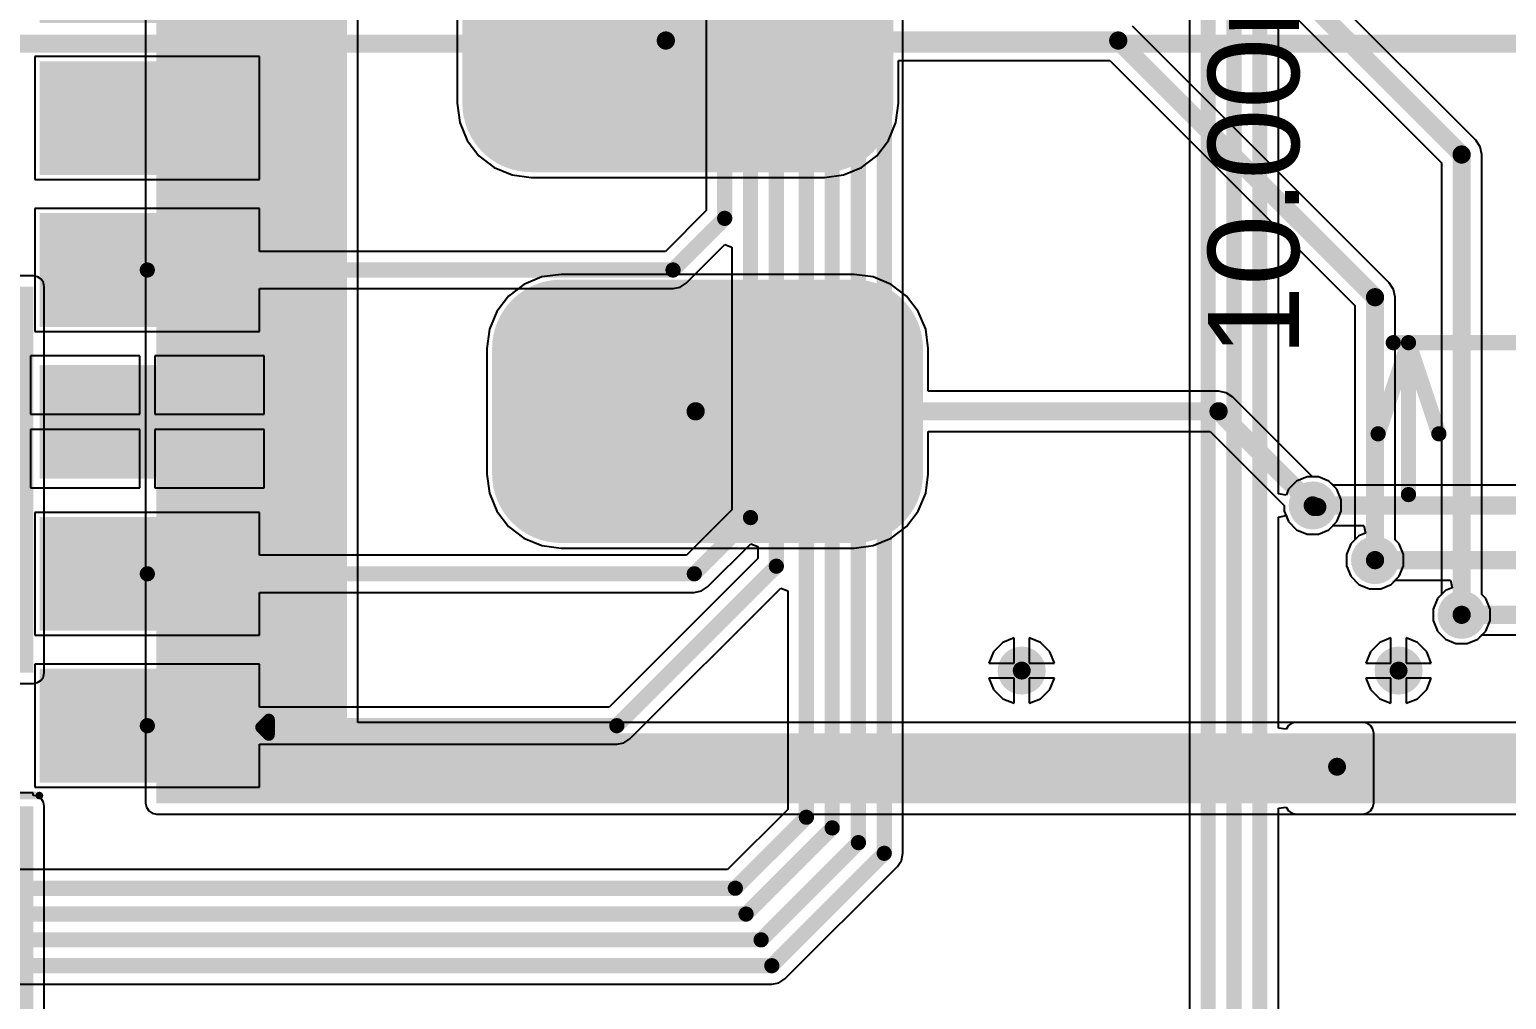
# Model space of a CAD drawing. Header units: millimetres. Extents: x -48 to 200, y -49 to 27.
# Drawn here: x 0.706 to 1.677, y 0.302 to 0.94 of the extents above; entities that cross this region are included whole.
import ezdxf

# ---------------------------------------------------------------- set-up
doc = ezdxf.new("R2010")
doc.units = ezdxf.units.MM
doc.header["$MEASUREMENT"] = 0
for name, color, linetype in [('BottomLayer', 5, 'Continuous'), ('BottomPaste', 16, 'Continuous'), ('BottomSolder', 6, 'Continuous'), ('Mechanical1', 6, 'Continuous'), ('TopLayer', 1, 'Continuous'), ('TopOverlay', 2, 'Continuous'), ('TopPaste', 8, 'Continuous'), ('TopSolder', 216, 'Continuous'), ('ViaHoleLayer', 16, 'Continuous')]:
    doc.layers.add(name, color=color, linetype=linetype)
doc.styles.add('Arial', font='', dxfattribs={"height": 0.2})
doc.styles.get('Arial').set_extended_font_data('Arial')

# ---------------------------------------------------------------- blocks, each defined once
blk = doc.blocks.new('RV4NAYSD503A_B_19')
at = {"layer": 'BottomLayer'}
h = blk.add_hatch(color=5, dxfattribs=at)
edge = h.paths.add_edge_path()
edge.add_arc((0.04341, 0.70441), 0.04134, 270, 360)
edge.add_line((0.08475, 0.70441), (0.08475, 0.89732))
edge.add_arc((0.04341, 0.89732), 0.04134, 0, 90)
edge.add_line((0.04341, 0.93866), (-0.03926, 0.93866))
edge.add_arc((-0.03926, 0.89732), 0.04134, 90, 180)
edge.add_line((-0.0806, 0.89732), (-0.0806, 0.70441))
edge.add_arc((-0.03926, 0.70441), 0.04134, 180, 270)
edge.add_line((-0.03926, 0.66307), (0.04341, 0.66307))
h = blk.add_hatch(color=5, dxfattribs=at)
edge = h.paths.add_edge_path()
edge.add_arc((-0.20068, 0.68481), 0.04134, 270, 360)
edge.add_line((-0.15934, 0.68481), (-0.15934, 0.87773))
edge.add_arc((-0.20068, 0.87773), 0.04134, 0, 90)
edge.add_line((-0.20068, 0.91906), (-0.28336, 0.91906))
edge.add_arc((-0.28336, 0.87773), 0.04134, 90, 180)
edge.add_line((-0.3247, 0.87773), (-0.3247, 0.68481))
edge.add_arc((-0.28336, 0.68481), 0.04134, 180, 270)
edge.add_line((-0.28336, 0.64347), (-0.20068, 0.64347))
at = {"layer": 'BottomPaste'}
h = blk.add_hatch(color=16, dxfattribs=at)
edge = h.paths.add_edge_path()
edge.add_arc((0.04341, 0.70441), 0.04134, 270, 360)
edge.add_line((0.08475, 0.70441), (0.08475, 0.89732))
edge.add_arc((0.04341, 0.89732), 0.04134, 0, 90)
edge.add_line((0.04341, 0.93866), (-0.03926, 0.93866))
edge.add_arc((-0.03926, 0.89732), 0.04134, 90, 180)
edge.add_line((-0.0806, 0.89732), (-0.0806, 0.70441))
edge.add_arc((-0.03926, 0.70441), 0.04134, 180, 270)
edge.add_line((-0.03926, 0.66307), (0.04341, 0.66307))
h = blk.add_hatch(color=16, dxfattribs=at)
edge = h.paths.add_edge_path()
edge.add_arc((-0.20068, 0.68481), 0.04134, 270, 360)
edge.add_line((-0.15934, 0.68481), (-0.15934, 0.87773))
edge.add_arc((-0.20068, 0.87773), 0.04134, 0, 90)
edge.add_line((-0.20068, 0.91906), (-0.28336, 0.91906))
edge.add_arc((-0.28336, 0.87773), 0.04134, 90, 180)
edge.add_line((-0.3247, 0.87773), (-0.3247, 0.68481))
edge.add_arc((-0.28336, 0.68481), 0.04134, 180, 270)
edge.add_line((-0.28336, 0.64347), (-0.20068, 0.64347))
at = {"layer": 'BottomSolder'}
h = blk.add_hatch(color=6, dxfattribs=at)
edge = h.paths.add_edge_path()
edge.add_arc((0.04341, 0.70441), 0.04534, 270, 360)
edge.add_line((0.08875, 0.70441), (0.08875, 0.89732))
edge.add_arc((0.04341, 0.89732), 0.04534, 0, 90)
edge.add_line((0.04341, 0.94266), (-0.03926, 0.94266))
edge.add_arc((-0.03926, 0.89732), 0.04534, 90, 180)
edge.add_line((-0.0846, 0.89732), (-0.0846, 0.70441))
edge.add_arc((-0.03926, 0.70441), 0.04534, 180, 270)
edge.add_line((-0.03926, 0.65907), (0.04341, 0.65907))
h = blk.add_hatch(color=6, dxfattribs=at)
edge = h.paths.add_edge_path()
edge.add_arc((-0.20068, 0.68481), 0.04534, 270, 360)
edge.add_line((-0.15534, 0.68481), (-0.15534, 0.87773))
edge.add_arc((-0.20068, 0.87773), 0.04534, 0, 90)
edge.add_line((-0.20068, 0.92306), (-0.28336, 0.92306))
edge.add_arc((-0.28336, 0.87773), 0.04534, 90, 180)
edge.add_line((-0.3287, 0.87773), (-0.3287, 0.68481))
edge.add_arc((-0.28336, 0.68481), 0.04534, 180, 270)
edge.add_line((-0.28336, 0.63947), (-0.20068, 0.63947))
blk = doc.blocks.new('ACDC56_41SURKWA_F01_20')
at = {"layer": 'TopLayer'}
for points in [[(-0.30709, 0.41654), (-0.44094, 0.41654), (-0.44094, 0.48346), (-0.30709, 0.48346)], [(0.44094, 0.41654), (0.30709, 0.41654), (0.30709, 0.48346), (0.44094, 0.48346)], [(-0.30709, 0.31654), (-0.44094, 0.31654), (-0.44094, 0.38346), (-0.30709, 0.38346)], [(0.44094, 0.31654), (0.30709, 0.31654), (0.30709, 0.38346), (0.44094, 0.38346)], [(-0.30709, 0.21654), (-0.44094, 0.21654), (-0.44094, 0.28346), (-0.30709, 0.28346)], [(0.44094, 0.21654), (0.30709, 0.21654), (0.30709, 0.28346), (0.44094, 0.28346)], [(-0.30709, 0.11654), (-0.44094, 0.11654), (-0.44094, 0.18346), (-0.30709, 0.18346)], [(0.44094, 0.11654), (0.30709, 0.11654), (0.30709, 0.18346), (0.44094, 0.18346)], [(-0.30709, 0.01654), (-0.44094, 0.01654), (-0.44094, 0.08346), (-0.30709, 0.08346)], [(0.44094, 0.01654), (0.30709, 0.01654), (0.30709, 0.08346), (0.44094, 0.08346)], [(-0.30709, -0.08346), (-0.44094, -0.08346), (-0.44094, -0.01654), (-0.30709, -0.01654)], [(0.44094, -0.08346), (0.30709, -0.08346), (0.30709, -0.01654), (0.44094, -0.01654)], [(-0.30709, -0.18346), (-0.44094, -0.18346), (-0.44094, -0.11654), (-0.30709, -0.11654)], [(0.44094, -0.18346), (0.30709, -0.18346), (0.30709, -0.11654), (0.44094, -0.11654)], [(-0.30709, -0.28346), (-0.44094, -0.28346), (-0.44094, -0.21654), (-0.30709, -0.21654)], [(0.44094, -0.28346), (0.30709, -0.28346), (0.30709, -0.21654), (0.44094, -0.21654)], [(-0.30709, -0.38346), (-0.44094, -0.38346), (-0.44094, -0.31654), (-0.30709, -0.31654)], [(0.44094, -0.38346), (0.30709, -0.38346), (0.30709, -0.31654), (0.44094, -0.31654)], [(-0.30709, -0.48346), (-0.44094, -0.48346), (-0.44094, -0.41654), (-0.30709, -0.41654)], [(0.44094, -0.48346), (0.30709, -0.48346), (0.30709, -0.41654), (0.44094, -0.41654)]]:
    blk.add_hatch(color=1, dxfattribs=at).paths.add_polyline_path(points)
at = {"layer": 'TopPaste'}
for points in [[(-0.30709, 0.41654), (-0.44094, 0.41654), (-0.44094, 0.48346), (-0.30709, 0.48346)], [(0.44094, 0.41654), (0.30709, 0.41654), (0.30709, 0.48346), (0.44094, 0.48346)], [(-0.30709, 0.31654), (-0.44094, 0.31654), (-0.44094, 0.38346), (-0.30709, 0.38346)], [(0.44094, 0.31654), (0.30709, 0.31654), (0.30709, 0.38346), (0.44094, 0.38346)], [(-0.30709, 0.21654), (-0.44094, 0.21654), (-0.44094, 0.28346), (-0.30709, 0.28346)], [(0.44094, 0.21654), (0.30709, 0.21654), (0.30709, 0.28346), (0.44094, 0.28346)], [(-0.30709, 0.11654), (-0.44094, 0.11654), (-0.44094, 0.18346), (-0.30709, 0.18346)], [(0.44094, 0.11654), (0.30709, 0.11654), (0.30709, 0.18346), (0.44094, 0.18346)], [(-0.30709, 0.01654), (-0.44094, 0.01654), (-0.44094, 0.08346), (-0.30709, 0.08346)], [(0.44094, 0.01654), (0.30709, 0.01654), (0.30709, 0.08346), (0.44094, 0.08346)], [(-0.30709, -0.08346), (-0.44094, -0.08346), (-0.44094, -0.01654), (-0.30709, -0.01654)], [(0.44094, -0.08346), (0.30709, -0.08346), (0.30709, -0.01654), (0.44094, -0.01654)], [(-0.30709, -0.18346), (-0.44094, -0.18346), (-0.44094, -0.11654), (-0.30709, -0.11654)], [(0.44094, -0.18346), (0.30709, -0.18346), (0.30709, -0.11654), (0.44094, -0.11654)], [(-0.30709, -0.28346), (-0.44094, -0.28346), (-0.44094, -0.21654), (-0.30709, -0.21654)], [(0.44094, -0.28346), (0.30709, -0.28346), (0.30709, -0.21654), (0.44094, -0.21654)], [(-0.30709, -0.38346), (-0.44094, -0.38346), (-0.44094, -0.31654), (-0.30709, -0.31654)], [(0.44094, -0.38346), (0.30709, -0.38346), (0.30709, -0.31654), (0.44094, -0.31654)], [(-0.30709, -0.48346), (-0.44094, -0.48346), (-0.44094, -0.41654), (-0.30709, -0.41654)], [(0.44094, -0.48346), (0.30709, -0.48346), (0.30709, -0.41654), (0.44094, -0.41654)]]:
    blk.add_hatch(color=8, dxfattribs=at).paths.add_polyline_path(points)
at = {"layer": 'TopSolder'}
for points in [[(-0.30309, 0.41254), (-0.44494, 0.41254), (-0.44494, 0.48746), (-0.30309, 0.48746)], [(0.44494, 0.41254), (0.30309, 0.41254), (0.30309, 0.48746), (0.44494, 0.48746)], [(-0.30309, 0.31254), (-0.44494, 0.31254), (-0.44494, 0.38746), (-0.30309, 0.38746)], [(0.44494, 0.31254), (0.30309, 0.31254), (0.30309, 0.38746), (0.44494, 0.38746)], [(-0.30309, 0.21254), (-0.44494, 0.21254), (-0.44494, 0.28746), (-0.30309, 0.28746)], [(0.44494, 0.21254), (0.30309, 0.21254), (0.30309, 0.28746), (0.44494, 0.28746)], [(-0.30309, 0.11254), (-0.44494, 0.11254), (-0.44494, 0.18746), (-0.30309, 0.18746)], [(0.44494, 0.11254), (0.30309, 0.11254), (0.30309, 0.18746), (0.44494, 0.18746)], [(-0.30309, 0.01254), (-0.44494, 0.01254), (-0.44494, 0.08746), (-0.30309, 0.08746)], [(0.44494, 0.01254), (0.30309, 0.01254), (0.30309, 0.08746), (0.44494, 0.08746)], [(-0.30309, -0.08746), (-0.44494, -0.08746), (-0.44494, -0.01254), (-0.30309, -0.01254)], [(0.44494, -0.08746), (0.30309, -0.08746), (0.30309, -0.01254), (0.44494, -0.01254)], [(-0.30309, -0.18746), (-0.44494, -0.18746), (-0.44494, -0.11254), (-0.30309, -0.11254)], [(0.44494, -0.18746), (0.30309, -0.18746), (0.30309, -0.11254), (0.44494, -0.11254)], [(-0.30309, -0.28746), (-0.44494, -0.28746), (-0.44494, -0.21254), (-0.30309, -0.21254)], [(0.44494, -0.28746), (0.30309, -0.28746), (0.30309, -0.21254), (0.44494, -0.21254)], [(-0.30309, -0.38746), (-0.44494, -0.38746), (-0.44494, -0.31254), (-0.30309, -0.31254)], [(0.44494, -0.38746), (0.30309, -0.38746), (0.30309, -0.31254), (0.44494, -0.31254)], [(-0.30309, -0.48746), (-0.44494, -0.48746), (-0.44494, -0.41254), (-0.30309, -0.41254)], [(0.44494, -0.48746), (0.30309, -0.48746), (0.30309, -0.41254), (0.44494, -0.41254)]]:
    blk.add_hatch(color=216, dxfattribs=at).paths.add_polyline_path(points)
at = {"layer": 'TopOverlay'}
for points, const_width in [([(0.301, 0.496), (-0.303, 0.496)], 0.005), ([(-0.449, 0.451), (-0.454, 0.456)], 0.00787), ([(-0.454, 0.456), (-0.454, 0.446)], 0.00787), ([(-0.449, 0.451), (-0.454, 0.446)], 0.00787), ([(0.301, -0.496), (-0.303, -0.496)], 0.005)]:
    blk.add_lwpolyline(points, dxfattribs=dict(at, const_width=const_width))
for points, const_width in [([(-0.30425, 0.496, 1), (-0.30175, 0.496, 1)], 0.0025), ([(0.29975, 0.496, 1), (0.30225, 0.496, 1)], 0.0025), ([(-0.45597, 0.456, 1), (-0.45203, 0.456, 1)], 0.00394), ([(-0.45597, 0.456, 1), (-0.45203, 0.456, 1)], 0.00394), ([(-0.45597, 0.446, 1), (-0.45203, 0.446, 1)], 0.00394), ([(-0.45597, 0.446, 1), (-0.45203, 0.446, 1)], 0.00394), ([(-0.45097, 0.451, 1), (-0.44703, 0.451, 1)], 0.00394), ([(-0.45097, 0.451, 1), (-0.44703, 0.451, 1)], 0.00394), ([(-0.30425, -0.496, 1), (-0.30175, -0.496, 1)], 0.0025), ([(0.29975, -0.496, 1), (0.30225, -0.496, 1)], 0.0025)]:
    blk.add_lwpolyline(points, format="xyb", close=True, dxfattribs=dict(at, const_width=const_width))
blk.add_text('1', height=0.03937, dxfattribs=at).set_placement((-0.292, 0.432))

msp = doc.modelspace()

# ---------------------------------------------------------------- hatches: boundary and pattern name
at = {"layer": 'BottomLayer'}
for points in [[(0.789, 0.462), (0.91451, 0.462), (0.91451, 1.061), (0.789, 1.061)], [(0.252, 0.517), (0.708, 0.517), (0.708, 0.771), (0.252, 0.771)], [(0.789, 0.431), (1.583, 0.431), (1.583, 0.477), (0.789, 0.477)], [(0.244, 0.175), (0.708, 0.175), (0.708, 0.429), (0.244, 0.429)]]:
    msp.add_hatch(color=5, dxfattribs=at).paths.add_polyline_path(points)
h = msp.add_hatch(color=5, dxfattribs=at)
edge = h.paths.add_edge_path()
edge.add_arc((1.55, 0.627), 0.01181, 0, 360)
h = msp.add_hatch(color=5, dxfattribs=at)
edge = h.paths.add_edge_path()
edge.add_arc((1.591, 0.591), 0.01181, 0, 360)
h = msp.add_hatch(color=5, dxfattribs=at)
edge = h.paths.add_edge_path()
edge.add_arc((1.648, 0.555), 0.01181, 0, 360)
h = msp.add_hatch(color=5, dxfattribs=at)
edge = h.paths.add_edge_path()
edge.add_arc((1.35847, 0.51828), 0.01181, 0, 360)
h = msp.add_hatch(color=5, dxfattribs=at)
edge = h.paths.add_edge_path()
edge.add_arc((1.6065, 0.51828), 0.01181, 0, 360)
h = msp.add_hatch(color=5, dxfattribs=at)
edge = h.paths.add_edge_path()
edge.add_arc((1.566, 0.455), 0.01181, 0, 360)
at = {"layer": 'BottomSolder'}
h = msp.add_hatch(color=6, dxfattribs=at)
edge = h.paths.add_edge_path()
edge.add_arc((1.55, 0.627), 0.01581, 0, 360)
h = msp.add_hatch(color=6, dxfattribs=at)
edge = h.paths.add_edge_path()
edge.add_arc((1.591, 0.591), 0.01581, 0, 360)
h = msp.add_hatch(color=6, dxfattribs=at)
edge = h.paths.add_edge_path()
edge.add_arc((1.648, 0.555), 0.01581, 0, 360)
h = msp.add_hatch(color=6, dxfattribs=at)
edge = h.paths.add_edge_path()
edge.add_arc((1.35847, 0.51828), 0.01581, 0, 360)
h = msp.add_hatch(color=6, dxfattribs=at)
edge = h.paths.add_edge_path()
edge.add_arc((1.6065, 0.51828), 0.01581, 0, 360)
h = msp.add_hatch(color=6, dxfattribs=at)
edge = h.paths.add_edge_path()
edge.add_arc((1.566, 0.455), 0.01581, 0, 360)
at = {"layer": 'TopLayer'}
h = msp.add_hatch(color=1, dxfattribs=at)
edge = h.paths.add_edge_path()
edge.add_arc((1.55, 0.627), 0.01181, 0, 360)
h = msp.add_hatch(color=1, dxfattribs=at)
edge = h.paths.add_edge_path()
edge.add_arc((1.591, 0.591), 0.01181, 0, 360)
h = msp.add_hatch(color=1, dxfattribs=at)
edge = h.paths.add_edge_path()
edge.add_arc((1.648, 0.555), 0.01181, 0, 360)
h = msp.add_hatch(color=1, dxfattribs=at)
edge = h.paths.add_edge_path()
edge.add_arc((1.35847, 0.51828), 0.01181, 0, 360)
h = msp.add_hatch(color=1, dxfattribs=at)
edge = h.paths.add_edge_path()
edge.add_arc((1.6065, 0.51828), 0.01181, 0, 360)
msp.add_hatch(color=1, dxfattribs=at).paths.add_polyline_path([(2.513, 0.477), (1.539, 0.477), (1.539, 0.431), (2.513, 0.431)])
h = msp.add_hatch(color=1, dxfattribs=at)
edge = h.paths.add_edge_path()
edge.add_arc((1.566, 0.455), 0.01181, 0, 360)
at = {"layer": 'TopSolder'}
h = msp.add_hatch(color=216, dxfattribs=at)
edge = h.paths.add_edge_path()
edge.add_arc((1.55, 0.627), 0.01581, 0, 360)
h = msp.add_hatch(color=216, dxfattribs=at)
edge = h.paths.add_edge_path()
edge.add_arc((1.591, 0.591), 0.01581, 0, 360)
h = msp.add_hatch(color=216, dxfattribs=at)
edge = h.paths.add_edge_path()
edge.add_arc((1.648, 0.555), 0.01581, 0, 360)
h = msp.add_hatch(color=216, dxfattribs=at)
edge = h.paths.add_edge_path()
edge.add_arc((1.35847, 0.51828), 0.01581, 0, 360)
h = msp.add_hatch(color=216, dxfattribs=at)
edge = h.paths.add_edge_path()
edge.add_arc((1.6065, 0.51828), 0.01581, 0, 360)
h = msp.add_hatch(color=216, dxfattribs=at)
edge = h.paths.add_edge_path()
edge.add_arc((1.566, 0.455), 0.01581, 0, 360)
at = {"layer": 'ViaHoleLayer'}
h = msp.add_hatch(color=16, dxfattribs=at)
edge = h.paths.add_edge_path()
edge.add_arc((1.55, 0.627), 0.00591, 0, 360)
h = msp.add_hatch(color=16, dxfattribs=at)
edge = h.paths.add_edge_path()
edge.add_arc((1.591, 0.591), 0.00591, 0, 360)
h = msp.add_hatch(color=16, dxfattribs=at)
edge = h.paths.add_edge_path()
edge.add_arc((1.648, 0.555), 0.00591, 0, 360)
h = msp.add_hatch(color=16, dxfattribs=at)
edge = h.paths.add_edge_path()
edge.add_arc((1.35847, 0.51828), 0.00591, 0, 360)
h = msp.add_hatch(color=16, dxfattribs=at)
edge = h.paths.add_edge_path()
edge.add_arc((1.6065, 0.51828), 0.00591, 0, 360)
h = msp.add_hatch(color=16, dxfattribs=at)
edge = h.paths.add_edge_path()
edge.add_arc((1.566, 0.455), 0.00591, 0, 360)

# ---------------------------------------------------------------- linework, layer by layer
at = {"layer": 'BottomLayer'}
for p, q in [((1.65737, 0.86737), (1.3382, 1.18654)), ((1.32334, 1.16391), (1.63475, 0.85251)), ((0.92165, 0.48414), (0.92165, 1.061)), ((0.78186, 0.97486), (0.78186, 0.477)), ((0.98692, 0.97441), (0.98692, 0.89174)), ((1.60037, 0.77345), (1.43137, 0.94245)), ((1.27735, 0.89174), (1.27735, 0.91982)), ((1.27735, 0.91982), (1.41651, 0.91982)), ((1.41651, 0.91982), (1.57775, 0.75858)), ((0.98692, 0.89174), (0.98858, 0.87912)), ((1.27568, 0.87912), (1.27735, 0.89174)), ((0.98858, 0.87912), (0.99345, 0.86736)), ((1.27081, 0.86736), (1.27568, 0.87912)), ((0.99345, 0.86736), (1.0012, 0.85726)), ((1.26307, 0.85726), (1.27081, 0.86736)), ((1.66025, 0.86307), (1.65737, 0.86737)), ((1.0012, 0.85726), (1.0113, 0.84951)), ((1.25297, 0.84951), (1.26307, 0.85726)), ((1.66125, 0.858), (1.66025, 0.86307)), ((1.66125, 0.56835), (1.66125, 0.858)), ((1.0113, 0.84951), (1.02306, 0.84464)), ((1.24121, 0.84464), (1.25297, 0.84951)), ((1.63475, 0.85251), (1.63475, 0.56835)), ((1.02306, 0.84464), (1.03568, 0.84298)), ((1.03568, 0.84298), (1.22859, 0.84298)), ((1.22859, 0.84298), (1.24121, 0.84464)), ((0.708, 0.77814), (0.33314, 0.77814)), ((0.71073, 0.77759), (0.708, 0.77814)), ((0.71305, 0.77605), (0.71073, 0.77759)), ((1.05527, 0.77907), (1.04266, 0.77741)), ((1.24819, 0.77907), (1.05527, 0.77907)), ((1.26081, 0.77741), (1.24819, 0.77907)), ((0.71459, 0.77373), (0.71305, 0.77605)), ((0.71514, 0.771), (0.71459, 0.77373)), ((0.71514, 0.517), (0.71514, 0.771)), ((1.0309, 0.77254), (1.0208, 0.76479)), ((1.04266, 0.77741), (1.0309, 0.77254)), ((1.27257, 0.77254), (1.26081, 0.77741)), ((1.28266, 0.76479), (1.27257, 0.77254)), ((1.60325, 0.76915), (1.60037, 0.77345)), ((1.60425, 0.76407), (1.60325, 0.76915)), ((1.0208, 0.76479), (1.01305, 0.7547)), ((1.29041, 0.7547), (1.28266, 0.76479)), ((1.57775, 0.75858), (1.57775, 0.60435)), ((1.60425, 0.60435), (1.60425, 0.76407)), ((1.01305, 0.7547), (1.00818, 0.74294)), ((1.29528, 0.74294), (1.29041, 0.7547)), ((1.00818, 0.74294), (1.00652, 0.73032)), ((1.29694, 0.73032), (1.29528, 0.74294)), ((1.00652, 0.73032), (1.00652, 0.64764)), ((1.29694, 0.70223), (1.29694, 0.73032)), ((1.48802, 0.70223), (1.29694, 0.70223)), ((1.49309, 0.70123), (1.48802, 0.70223)), ((1.49739, 0.69835), (1.49309, 0.70123)), ((1.54993, 0.64581), (1.49739, 0.69835)), ((1.29694, 0.64764), (1.29694, 0.67573)), ((1.29694, 0.67573), (1.48253, 0.67573)), ((1.48253, 0.67573), (1.53119, 0.62707)), ((1.00652, 0.64764), (1.00818, 0.63502)), ((1.29528, 0.63502), (1.29694, 0.64764)), ((1.55374, 0.64581), (1.54993, 0.64581)), ((1.56066, 0.64295), (1.55374, 0.64581)), ((1.56595, 0.63766), (1.56066, 0.64295)), ((1.00818, 0.63502), (1.01305, 0.62326)), ((1.29041, 0.62326), (1.29528, 0.63502)), ((1.56881, 0.63074), (1.56595, 0.63766)), ((1.01305, 0.62326), (1.0208, 0.61317)), ((1.28266, 0.61317), (1.29041, 0.62326)), ((1.53119, 0.62707), (1.53119, 0.62326)), ((1.53119, 0.62326), (1.53405, 0.61634)), ((1.56595, 0.61634), (1.56881, 0.62326)), ((1.56881, 0.62326), (1.56881, 0.63074)), ((1.0208, 0.61317), (1.0309, 0.60542)), ((1.27257, 0.60542), (1.28266, 0.61317)), ((1.53405, 0.61634), (1.53934, 0.61105)), ((1.56066, 0.61105), (1.56595, 0.61634)), ((1.0309, 0.60542), (1.04266, 0.60055)), ((1.26081, 0.60055), (1.27257, 0.60542)), ((1.53934, 0.61105), (1.54626, 0.60819)), ((1.54626, 0.60819), (1.55374, 0.60819)), ((1.55374, 0.60819), (1.56066, 0.61105)), ((1.57775, 0.60435), (1.57505, 0.60166)), ((1.60695, 0.60166), (1.60425, 0.60435)), ((1.04266, 0.60055), (1.05527, 0.59889)), ((1.05527, 0.59889), (1.24819, 0.59889)), ((1.24819, 0.59889), (1.26081, 0.60055)), ((1.57505, 0.60166), (1.57219, 0.59474)), ((1.57219, 0.59474), (1.57219, 0.58726)), ((1.60981, 0.59474), (1.60695, 0.60166)), ((1.60981, 0.58726), (1.60981, 0.59474)), ((1.57219, 0.58726), (1.57505, 0.58034)), ((1.60695, 0.58034), (1.60981, 0.58726)), ((1.57505, 0.58034), (1.58034, 0.57505)), ((1.58034, 0.57505), (1.58726, 0.57219)), ((1.59474, 0.57219), (1.60166, 0.57505)), ((1.60166, 0.57505), (1.60695, 0.58034)), ((1.58726, 0.57219), (1.59474, 0.57219)), ((1.63205, 0.56566), (1.62919, 0.55874)), ((1.63475, 0.56835), (1.63205, 0.56566)), ((1.66395, 0.56566), (1.66125, 0.56835)), ((1.66681, 0.55874), (1.66395, 0.56566)), ((1.62919, 0.55874), (1.62919, 0.55126)), ((1.66681, 0.55126), (1.66681, 0.55874)), ((1.62919, 0.55126), (1.63205, 0.54434)), ((1.63205, 0.54434), (1.63734, 0.53905)), ((1.65866, 0.53905), (1.66395, 0.54434)), ((1.66395, 0.54434), (1.66681, 0.55126)), ((1.34612, 0.53677), (1.33998, 0.53064)), ((1.35347, 0.53982), (1.34612, 0.53677)), ((1.35347, 0.52328), (1.35347, 0.53982)), ((1.37083, 0.53677), (1.36347, 0.53982)), ((1.36347, 0.53982), (1.36347, 0.52328)), ((1.37696, 0.53064), (1.37083, 0.53677)), ((1.59415, 0.53677), (1.58801, 0.53064)), ((1.6015, 0.53982), (1.59415, 0.53677)), ((1.6015, 0.52328), (1.6015, 0.53982)), ((1.61886, 0.53677), (1.6115, 0.53982)), ((1.6115, 0.53982), (1.6115, 0.52328)), ((1.62499, 0.53064), (1.61886, 0.53677)), ((1.63734, 0.53905), (1.64426, 0.53619)), ((1.64426, 0.53619), (1.65174, 0.53619)), ((1.65174, 0.53619), (1.65866, 0.53905)), ((1.33998, 0.53064), (1.33694, 0.52328)), ((1.38001, 0.52328), (1.37696, 0.53064)), ((1.58801, 0.53064), (1.58497, 0.52328)), ((1.62804, 0.52328), (1.62499, 0.53064)), ((0.71459, 0.51427), (0.71514, 0.517)), ((1.33694, 0.52328), (1.35347, 0.52328)), ((1.36347, 0.52328), (1.38001, 0.52328)), ((1.58497, 0.52328), (1.6015, 0.52328)), ((1.6115, 0.52328), (1.62804, 0.52328)), ((0.252, 0.50986), (0.708, 0.50986)), ((0.708, 0.50986), (0.71073, 0.51041)), ((0.71073, 0.51041), (0.71305, 0.51195)), ((0.71305, 0.51195), (0.71459, 0.51427)), ((1.35347, 0.51328), (1.33694, 0.51328)), ((1.33694, 0.51328), (1.33998, 0.50593)), ((1.33998, 0.50593), (1.34612, 0.49979)), ((1.35347, 0.49675), (1.35347, 0.51328)), ((1.38001, 0.51328), (1.36347, 0.51328)), ((1.36347, 0.51328), (1.36347, 0.49675)), ((1.37083, 0.49979), (1.37696, 0.50593)), ((1.37696, 0.50593), (1.38001, 0.51328)), ((1.6015, 0.51328), (1.58497, 0.51328)), ((1.58497, 0.51328), (1.58801, 0.50593)), ((1.58801, 0.50593), (1.59415, 0.49979)), ((1.6015, 0.49675), (1.6015, 0.51328)), ((1.62804, 0.51328), (1.6115, 0.51328)), ((1.6115, 0.51328), (1.6115, 0.49675)), ((1.61886, 0.49979), (1.62499, 0.50593)), ((1.62499, 0.50593), (1.62804, 0.51328)), ((1.34612, 0.49979), (1.35347, 0.49675)), ((1.36347, 0.49675), (1.37083, 0.49979)), ((1.59415, 0.49979), (1.6015, 0.49675)), ((1.6115, 0.49675), (1.61886, 0.49979)), ((0.78186, 0.477), (0.78186, 0.431)), ((1.583, 0.48414), (0.92165, 0.48414)), ((1.58573, 0.48359), (1.583, 0.48414)), ((1.58805, 0.48205), (1.58573, 0.48359)), ((1.58959, 0.47973), (1.58805, 0.48205)), ((1.59014, 0.477), (1.58959, 0.47973)), ((1.59014, 0.431), (1.59014, 0.477)), ((0.70791, 0.4378), (0.60809, 0.4378)), ((0.70791, 0.43614), (0.70791, 0.4378)), ((0.708, 0.43614), (0.70791, 0.43614)), ((0.71073, 0.43559), (0.708, 0.43614)), ((0.71305, 0.43405), (0.71073, 0.43559)), ((0.71459, 0.43173), (0.71305, 0.43405)), ((0.71514, 0.429), (0.71459, 0.43173)), ((0.71514, 0.28417), (0.71514, 0.429)), ((0.78186, 0.431), (0.78241, 0.42827)), ((0.78241, 0.42827), (0.78395, 0.42595)), ((1.58805, 0.42595), (1.58959, 0.42827)), ((1.58959, 0.42827), (1.59014, 0.431)), ((0.78395, 0.42595), (0.78627, 0.42441)), ((0.78627, 0.42441), (0.789, 0.42386)), ((0.789, 0.42386), (1.583, 0.42386)), ((1.583, 0.42386), (1.58573, 0.42441)), ((1.58573, 0.42441), (1.58805, 0.42595))]:
    msp.add_line(p, q, dxfattribs=at)
at = {"layer": 'BottomLayer', "const_width": 0.012}
for points in [[(1.32883, 1.17717), (1.648, 0.858)], [(1.12426, 0.93307), (1.422, 0.93307)], [(1.422, 0.93307), (1.591, 0.76407)], [(1.648, 0.555), (1.648, 0.858)], [(1.591, 0.591), (1.591, 0.76407)], [(1.14386, 0.68898), (1.48802, 0.68898)], [(1.48802, 0.68898), (1.55, 0.627)], [(1.55, 0.627), (1.551, 0.626)], [(1.551, 0.626), (1.553, 0.626)]]:
    msp.add_lwpolyline(points, dxfattribs=at)
at = {"layer": 'BottomLayer', "const_width": 0.006}
for points in [[(1.12126, 0.93307, 1), (1.12726, 0.93307, 1)], [(1.419, 0.93307, 1), (1.425, 0.93307, 1)], [(1.419, 0.93307, 1), (1.425, 0.93307, 1)], [(1.645, 0.858, 1), (1.651, 0.858, 1)], [(1.645, 0.858, 1), (1.651, 0.858, 1)], [(1.588, 0.76407, 1), (1.594, 0.76407, 1)], [(1.588, 0.76407, 1), (1.594, 0.76407, 1)], [(1.14086, 0.68898, 1), (1.14686, 0.68898, 1)], [(1.48502, 0.68898, 1), (1.49102, 0.68898, 1)], [(1.48502, 0.68898, 1), (1.49102, 0.68898, 1)], [(1.547, 0.627, 1), (1.553, 0.627, 1)], [(1.547, 0.627, 1), (1.553, 0.627, 1)], [(1.548, 0.626, 1), (1.554, 0.626, 1)], [(1.548, 0.626, 1), (1.554, 0.626, 1)], [(1.55, 0.626, 1), (1.556, 0.626, 1)], [(1.588, 0.591, 1), (1.594, 0.591, 1)], [(1.645, 0.555, 1), (1.651, 0.555, 1)]]:
    msp.add_lwpolyline(points, format="xyb", close=True, dxfattribs=at)
at = {"layer": 'Mechanical1'}
for points, const_width in [([(-0.067, 0.931), (3.933, 0.931)], 0.012), ([(1.593, 0.67415), (1.613, 0.73415)], 0.01), ([(1.603, 0.73415), (1.933, 0.73415)], 0.01), ([(1.613, 0.73415), (1.633, 0.67415)], 0.01), ([(1.613, 0.63415), (1.613, 0.73415)], 0.01)]:
    msp.add_lwpolyline(points, dxfattribs=dict(at, const_width=const_width))
at = {"layer": 'Mechanical1', "const_width": 0.005}
for points in [[(1.6005, 0.73415, 1), (1.6055, 0.73415, 1)], [(1.6105, 0.73415, 1), (1.6155, 0.73415, 1)], [(1.6105, 0.73415, 1), (1.6155, 0.73415, 1)], [(1.6105, 0.73415, 1), (1.6155, 0.73415, 1)], [(1.5905, 0.67415, 1), (1.5955, 0.67415, 1)], [(1.6305, 0.67415, 1), (1.6355, 0.67415, 1)], [(1.6105, 0.63415, 1), (1.6155, 0.63415, 1)]]:
    msp.add_lwpolyline(points, format="xyb", close=True, dxfattribs=at)
at = {"layer": 'TopLayer'}
for p, q in [((1.15076, 1.52974), (1.15076, 0.82107)), ((1.28024, 0.398), (1.28024, 1.46556)), ((1.46895, 1.21027), (1.46895, 0.23781)), ((1.52742, 0.63472), (1.52742, 1.19112)), ((0.85694, 0.92246), (0.70909, 0.92246)), ((0.70909, 0.92246), (0.70909, 0.84154)), ((0.85694, 0.84154), (0.85694, 0.92246)), ((0.70909, 0.84154), (0.85694, 0.84154)), ((0.85694, 0.82246), (0.70909, 0.82246)), ((0.70909, 0.82246), (0.70909, 0.74154)), ((0.85694, 0.79424), (0.85694, 0.82246)), ((1.15076, 0.82107), (1.12393, 0.79424)), ((1.13765, 0.77335), (1.16315, 0.79884)), ((1.16315, 0.79884), (1.16776, 0.79693)), ((1.12393, 0.79424), (0.85694, 0.79424)), ((1.16776, 0.79693), (1.16776, 0.62407)), ((0.85694, 0.74154), (0.85694, 0.76976)), ((0.85694, 0.76976), (1.129, 0.76976)), ((1.129, 0.76976), (1.13368, 0.7707)), ((1.13368, 0.7707), (1.13765, 0.77335)), ((0.70909, 0.74154), (0.85694, 0.74154)), ((0.77802, 0.72546), (0.70609, 0.72546)), ((0.70609, 0.72546), (0.70609, 0.687)), ((0.77802, 0.687), (0.77802, 0.72546)), ((0.85994, 0.72546), (0.78802, 0.72546)), ((0.78802, 0.72546), (0.78802, 0.687)), ((0.85994, 0.687), (0.85994, 0.72546)), ((0.70609, 0.687), (0.77802, 0.687)), ((0.78802, 0.687), (0.85994, 0.687)), ((0.77802, 0.677), (0.70609, 0.677)), ((0.70609, 0.677), (0.70609, 0.63854)), ((0.77802, 0.63854), (0.77802, 0.677)), ((0.85994, 0.677), (0.78802, 0.677)), ((0.78802, 0.677), (0.78802, 0.63854)), ((0.85994, 0.63854), (0.85994, 0.677)), ((1.53934, 0.64295), (1.53405, 0.63766)), ((1.54626, 0.64581), (1.53934, 0.64295)), ((1.55374, 0.64581), (1.54626, 0.64581)), ((1.56066, 0.64295), (1.55374, 0.64581)), ((1.56335, 0.64025), (1.56066, 0.64295)), ((0.70609, 0.63854), (0.77802, 0.63854)), ((0.78802, 0.63854), (0.85994, 0.63854)), ((1.53242, 0.63372), (1.52742, 0.63472)), ((1.53405, 0.63766), (1.53242, 0.63372)), ((2.08651, 0.64025), (1.56335, 0.64025)), ((0.85694, 0.62246), (0.70909, 0.62246)), ((0.70909, 0.62246), (0.70909, 0.54154)), ((0.85694, 0.59424), (0.85694, 0.62246)), ((1.16776, 0.62407), (1.13793, 0.59424)), ((1.52742, 0.61928), (1.53242, 0.62028)), ((1.52742, 0.48031), (1.52742, 0.61928)), ((1.53242, 0.62028), (1.53405, 0.61634)), ((1.53405, 0.61634), (1.53934, 0.61105)), ((1.56066, 0.61105), (1.56335, 0.61375)), ((1.56335, 0.61375), (1.58369, 0.61375)), ((1.58369, 0.61375), (1.58469, 0.60875)), ((1.53934, 0.61105), (1.54626, 0.60819)), ((1.54626, 0.60819), (1.55374, 0.60819)), ((1.55374, 0.60819), (1.56066, 0.61105)), ((1.58034, 0.60695), (1.57505, 0.60166)), ((1.58469, 0.60875), (1.58034, 0.60695)), ((1.13793, 0.59424), (0.85694, 0.59424)), ((1.15165, 0.57335), (1.18015, 0.60184)), ((1.18015, 0.60184), (1.18476, 0.59993)), ((1.18476, 0.59993), (1.18476, 0.59207)), ((1.57505, 0.60166), (1.57219, 0.59474)), ((1.57219, 0.59474), (1.57219, 0.58726)), ((1.18476, 0.59207), (1.08693, 0.49424)), ((1.57219, 0.58726), (1.57505, 0.58034)), ((1.57505, 0.58034), (1.58034, 0.57505)), ((1.58034, 0.57505), (1.58726, 0.57219)), ((1.59474, 0.57219), (1.60166, 0.57505)), ((1.60166, 0.57505), (1.60435, 0.57775)), ((1.60435, 0.57775), (1.64069, 0.57775)), ((1.64069, 0.57775), (1.64169, 0.57275)), ((0.85694, 0.54154), (0.85694, 0.56976)), ((0.85694, 0.56976), (1.143, 0.56976)), ((1.10065, 0.47335), (1.1999, 0.57259)), ((1.143, 0.56976), (1.14768, 0.5707)), ((1.14768, 0.5707), (1.15165, 0.57335)), ((1.1999, 0.57259), (1.20451, 0.57068)), ((1.20451, 0.57068), (1.20451, 0.42682)), ((1.58726, 0.57219), (1.59474, 0.57219)), ((1.63205, 0.56566), (1.62919, 0.55874)), ((1.63734, 0.57095), (1.63205, 0.56566)), ((1.64169, 0.57275), (1.63734, 0.57095)), ((1.62919, 0.55874), (1.62919, 0.55126)), ((1.62919, 0.55126), (1.63205, 0.54434)), ((1.63205, 0.54434), (1.63734, 0.53905)), ((0.70909, 0.54154), (0.85694, 0.54154)), ((1.34612, 0.53677), (1.33998, 0.53064)), ((1.35347, 0.53982), (1.34612, 0.53677)), ((1.35347, 0.52328), (1.35347, 0.53982)), ((1.37083, 0.53677), (1.36347, 0.53982)), ((1.36347, 0.53982), (1.36347, 0.52328)), ((1.37696, 0.53064), (1.37083, 0.53677)), ((1.59415, 0.53677), (1.58801, 0.53064)), ((1.6015, 0.53982), (1.59415, 0.53677)), ((1.6015, 0.52328), (1.6015, 0.53982)), ((1.61886, 0.53677), (1.6115, 0.53982)), ((1.6115, 0.53982), (1.6115, 0.52328)), ((1.62499, 0.53064), (1.61886, 0.53677)), ((1.63734, 0.53905), (1.64426, 0.53619)), ((1.64426, 0.53619), (1.65174, 0.53619)), ((1.65174, 0.53619), (1.65866, 0.53905)), ((1.65866, 0.53905), (1.66135, 0.54175)), ((1.66135, 0.54175), (1.84112, 0.54175)), ((1.33998, 0.53064), (1.33694, 0.52328)), ((1.38001, 0.52328), (1.37696, 0.53064)), ((1.58801, 0.53064), (1.58497, 0.52328)), ((1.62804, 0.52328), (1.62499, 0.53064)), ((0.85694, 0.52246), (0.70909, 0.52246)), ((0.70909, 0.52246), (0.70909, 0.44154)), ((0.85694, 0.49424), (0.85694, 0.52246)), ((1.33694, 0.52328), (1.35347, 0.52328)), ((1.36347, 0.52328), (1.38001, 0.52328)), ((1.58497, 0.52328), (1.6015, 0.52328)), ((1.6115, 0.52328), (1.62804, 0.52328)), ((1.35347, 0.51328), (1.33694, 0.51328)), ((1.33694, 0.51328), (1.33998, 0.50593)), ((1.33998, 0.50593), (1.34612, 0.49979)), ((1.35347, 0.49675), (1.35347, 0.51328)), ((1.38001, 0.51328), (1.36347, 0.51328)), ((1.36347, 0.51328), (1.36347, 0.49675)), ((1.37083, 0.49979), (1.37696, 0.50593)), ((1.37696, 0.50593), (1.38001, 0.51328)), ((1.6015, 0.51328), (1.58497, 0.51328)), ((1.58497, 0.51328), (1.58801, 0.50593)), ((1.58801, 0.50593), (1.59415, 0.49979)), ((1.6015, 0.49675), (1.6015, 0.51328)), ((1.62804, 0.51328), (1.6115, 0.51328)), ((1.6115, 0.51328), (1.6115, 0.49675)), ((1.61886, 0.49979), (1.62499, 0.50593)), ((1.62499, 0.50593), (1.62804, 0.51328)), ((1.34612, 0.49979), (1.35347, 0.49675)), ((1.36347, 0.49675), (1.37083, 0.49979)), ((1.59415, 0.49979), (1.6015, 0.49675)), ((1.6115, 0.49675), (1.61886, 0.49979)), ((1.08693, 0.49424), (0.85694, 0.49424)), ((1.53241, 0.47973), (1.52742, 0.48031)), ((1.53395, 0.48205), (1.53241, 0.47973)), ((1.53627, 0.48359), (1.53395, 0.48205)), ((1.539, 0.48414), (1.53627, 0.48359)), ((2.513, 0.48414), (1.539, 0.48414)), ((0.85694, 0.44154), (0.85694, 0.46976)), ((0.85694, 0.46976), (1.092, 0.46976)), ((1.092, 0.46976), (1.09668, 0.4707)), ((1.09668, 0.4707), (1.10065, 0.47335)), ((0.70909, 0.44154), (0.85694, 0.44154)), ((1.52742, 0.42769), (1.53241, 0.42827)), ((1.52742, 0.26397), (1.52742, 0.42769)), ((1.53241, 0.42827), (1.53395, 0.42595)), ((1.20451, 0.42682), (1.16493, 0.38724)), ((1.53395, 0.42595), (1.53627, 0.42441)), ((1.53627, 0.42441), (1.539, 0.42386)), ((1.539, 0.42386), (2.513, 0.42386)), ((1.20265, 0.31535), (1.27665, 0.38935)), ((1.27665, 0.38935), (1.2793, 0.39332)), ((1.2793, 0.39332), (1.28024, 0.398)), ((1.16493, 0.38724), (0.65307, 0.38724)), ((0.62652, 0.31176), (1.194, 0.31176)), ((1.194, 0.31176), (1.19868, 0.3127)), ((1.19868, 0.3127), (1.20265, 0.31535))]:
    msp.add_line(p, q, dxfattribs=at)
for points, const_width in [([(1.163, 0.816), (1.163, 1.53247)], 0.01), ([(1.18, 0.619), (1.18, 1.52543)], 0.01), ([(1.197, 0.587), (1.197, 1.51839)], 0.01), ([(1.21675, 0.42175), (1.21675, 1.50279)], 0.01), ([(1.23375, 0.41471), (1.23375, 1.49575)], 0.01), ([(1.251, 0.40504), (1.251, 1.485)], 0.01), ([(1.268, 0.398), (1.268, 1.47063)], 0.01), ([(1.48119, 0.23781), (1.48119, 1.21027)], 0.01), ([(1.49819, 0.24681), (1.49819, 1.20323)], 0.01), ([(1.51519, 0.25891), (1.51519, 1.19619)], 0.01), ([(1.129, 0.782), (1.163, 0.816)], 0.01), ([(0.78302, 0.782), (1.129, 0.782)], 0.01), ([(1.55, 0.627), (2.092, 0.627)], 0.012), ([(1.143, 0.582), (1.18, 0.619)], 0.01), ([(1.591, 0.591), (2.087, 0.591)], 0.012), ([(0.78302, 0.582), (1.143, 0.582)], 0.01), ([(1.092, 0.482), (1.197, 0.587)], 0.01), ([(1.648, 0.555), (2.089, 0.555)], 0.012), ([(0.78302, 0.482), (1.092, 0.482)], 0.01), ([(1.566, 0.455), (1.568, 0.457)], 0.022), ([(1.17, 0.375), (1.21675, 0.42175)], 0.01), ([(1.17704, 0.358), (1.23375, 0.41471)], 0.01), ([(1.18696, 0.341), (1.251, 0.40504)], 0.01), ([(1.194, 0.324), (1.268, 0.398)], 0.01), ([(0.648, 0.375), (1.17, 0.375)], 0.01), ([(0.64096, 0.358), (1.17704, 0.358)], 0.01), ([(0.63356, 0.341), (1.18696, 0.341)], 0.01), ([(0.62652, 0.324), (1.194, 0.324)], 0.01)]:
    msp.add_lwpolyline(points, dxfattribs=dict(at, const_width=const_width))
for points, const_width in [([(1.1605, 0.816, 1), (1.1655, 0.816, 1)], 0.005), ([(1.1605, 0.816, 1), (1.1655, 0.816, 1)], 0.005), ([(0.78052, 0.782, 1), (0.78552, 0.782, 1)], 0.005), ([(1.1265, 0.782, 1), (1.1315, 0.782, 1)], 0.005), ([(1.1265, 0.782, 1), (1.1315, 0.782, 1)], 0.005), ([(1.547, 0.627, 1), (1.553, 0.627, 1)], 0.006), ([(1.1775, 0.619, 1), (1.1825, 0.619, 1)], 0.005), ([(1.1775, 0.619, 1), (1.1825, 0.619, 1)], 0.005), ([(1.588, 0.591, 1), (1.594, 0.591, 1)], 0.006), ([(0.78052, 0.582, 1), (0.78552, 0.582, 1)], 0.005), ([(1.1405, 0.582, 1), (1.1455, 0.582, 1)], 0.005), ([(1.1405, 0.582, 1), (1.1455, 0.582, 1)], 0.005), ([(1.1945, 0.587, 1), (1.1995, 0.587, 1)], 0.005), ([(1.1945, 0.587, 1), (1.1995, 0.587, 1)], 0.005), ([(1.645, 0.555, 1), (1.651, 0.555, 1)], 0.006), ([(0.78052, 0.482, 1), (0.78552, 0.482, 1)], 0.005), ([(1.0895, 0.482, 1), (1.0945, 0.482, 1)], 0.005), ([(1.0895, 0.482, 1), (1.0945, 0.482, 1)], 0.005), ([(1.5625, 0.457, 1), (1.5735, 0.457, 1)], 0.011), ([(1.5605, 0.455, 1), (1.5715, 0.455, 1)], 0.011), ([(1.21425, 0.42175, 1), (1.21925, 0.42175, 1)], 0.005), ([(1.21425, 0.42175, 1), (1.21925, 0.42175, 1)], 0.005), ([(1.23125, 0.41471, 1), (1.23625, 0.41471, 1)], 0.005), ([(1.23125, 0.41471, 1), (1.23625, 0.41471, 1)], 0.005), ([(1.2485, 0.40504, 1), (1.2535, 0.40504, 1)], 0.005), ([(1.2485, 0.40504, 1), (1.2535, 0.40504, 1)], 0.005), ([(1.2655, 0.398, 1), (1.2705, 0.398, 1)], 0.005), ([(1.2655, 0.398, 1), (1.2705, 0.398, 1)], 0.005), ([(1.1675, 0.375, 1), (1.1725, 0.375, 1)], 0.005), ([(1.1675, 0.375, 1), (1.1725, 0.375, 1)], 0.005), ([(1.17454, 0.358, 1), (1.17954, 0.358, 1)], 0.005), ([(1.17454, 0.358, 1), (1.17954, 0.358, 1)], 0.005), ([(1.18446, 0.341, 1), (1.18946, 0.341, 1)], 0.005), ([(1.18446, 0.341, 1), (1.18946, 0.341, 1)], 0.005), ([(1.1915, 0.324, 1), (1.1965, 0.324, 1)], 0.005), ([(1.1915, 0.324, 1), (1.1965, 0.324, 1)], 0.005)]:
    msp.add_lwpolyline(points, format="xyb", close=True, dxfattribs=dict(at, const_width=const_width))

# ---------------------------------------------------------------- block references
for name, p, rotation in [('RV4NAYSD503A_B_19', (1.933, 0.931), 90), ('ACDC56_41SURKWA_F01_20', (0.409, 0.932), 180)]:
    msp.add_blockref(name, p, dxfattribs=dict(rotation=rotation))

# ---------------------------------------------------------------- texts
at = {"layer": 'Mechanical1', "style": 'Arial'}
msp.add_text('10.00mm', height=0.06, rotation=90, dxfattribs=at).set_placement((1.54102, 0.72506))

doc.saveas('drawing.dxf')
